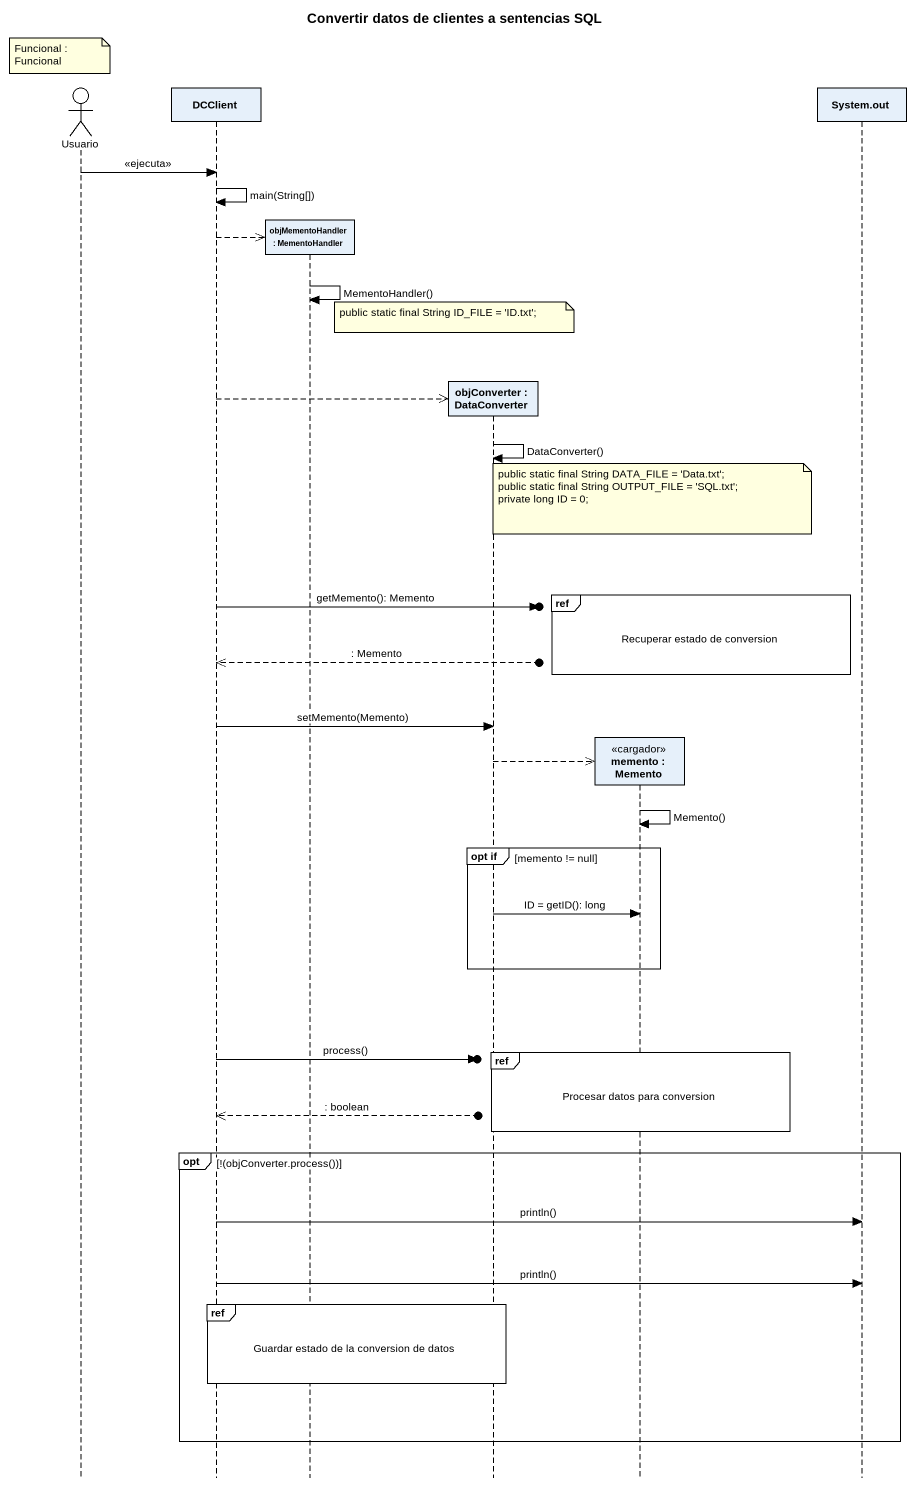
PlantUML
@startuml
title Convertir datos de clientes a sentencias SQL
hide footbox
actor Usuario
participant DCClient
participant "objMementoHandler : MementoHandler" as objMementoHandler
participant "objConverter : DataConverter" as objConverter
participant "memento : Memento" as memento <<cargador>>
participant "System.out" as System_out

note over Usuario : Funcional : Funcional
Usuario -> DCClient : <<ejecuta>>
DCClient -> DCClient : main(String[])
DCClient -->> objMementoHandler **
objMementoHandler -> objMementoHandler : MementoHandler()
note over objConverter : public static final String ID_FILE = 'ID.txt';
DCClient -->> objConverter **
objConverter -> objConverter : DataConverter()
note over memento
  public static final String DATA_FILE = 'Data.txt';
  public static final String OUTPUT_FILE = 'SQL.txt';
  private long ID = 0;
end note
ref over memento : Recuperar estado de conversion
DCClient ->o] : getMemento(): Memento
DCClient <<--o] : : Memento
DCClient -> objConverter : setMemento(Memento)
objConverter -->> memento **
memento -> memento : Memento()
group opt if [memento != null]
  objConverter -> memento : ID = getID(): long
end
ref over objConverter, memento : Procesar datos para conversion
DCClient ->o] : process()
DCClient <<--o] : : boolean
opt !(objConverter.process())
  DCClient -> System_out : println()
  DCClient -> System_out : println()
  ref over DCClient, objMementoHandler, objConverter : Guardar estado de la conversion de datos
end
@enduml
